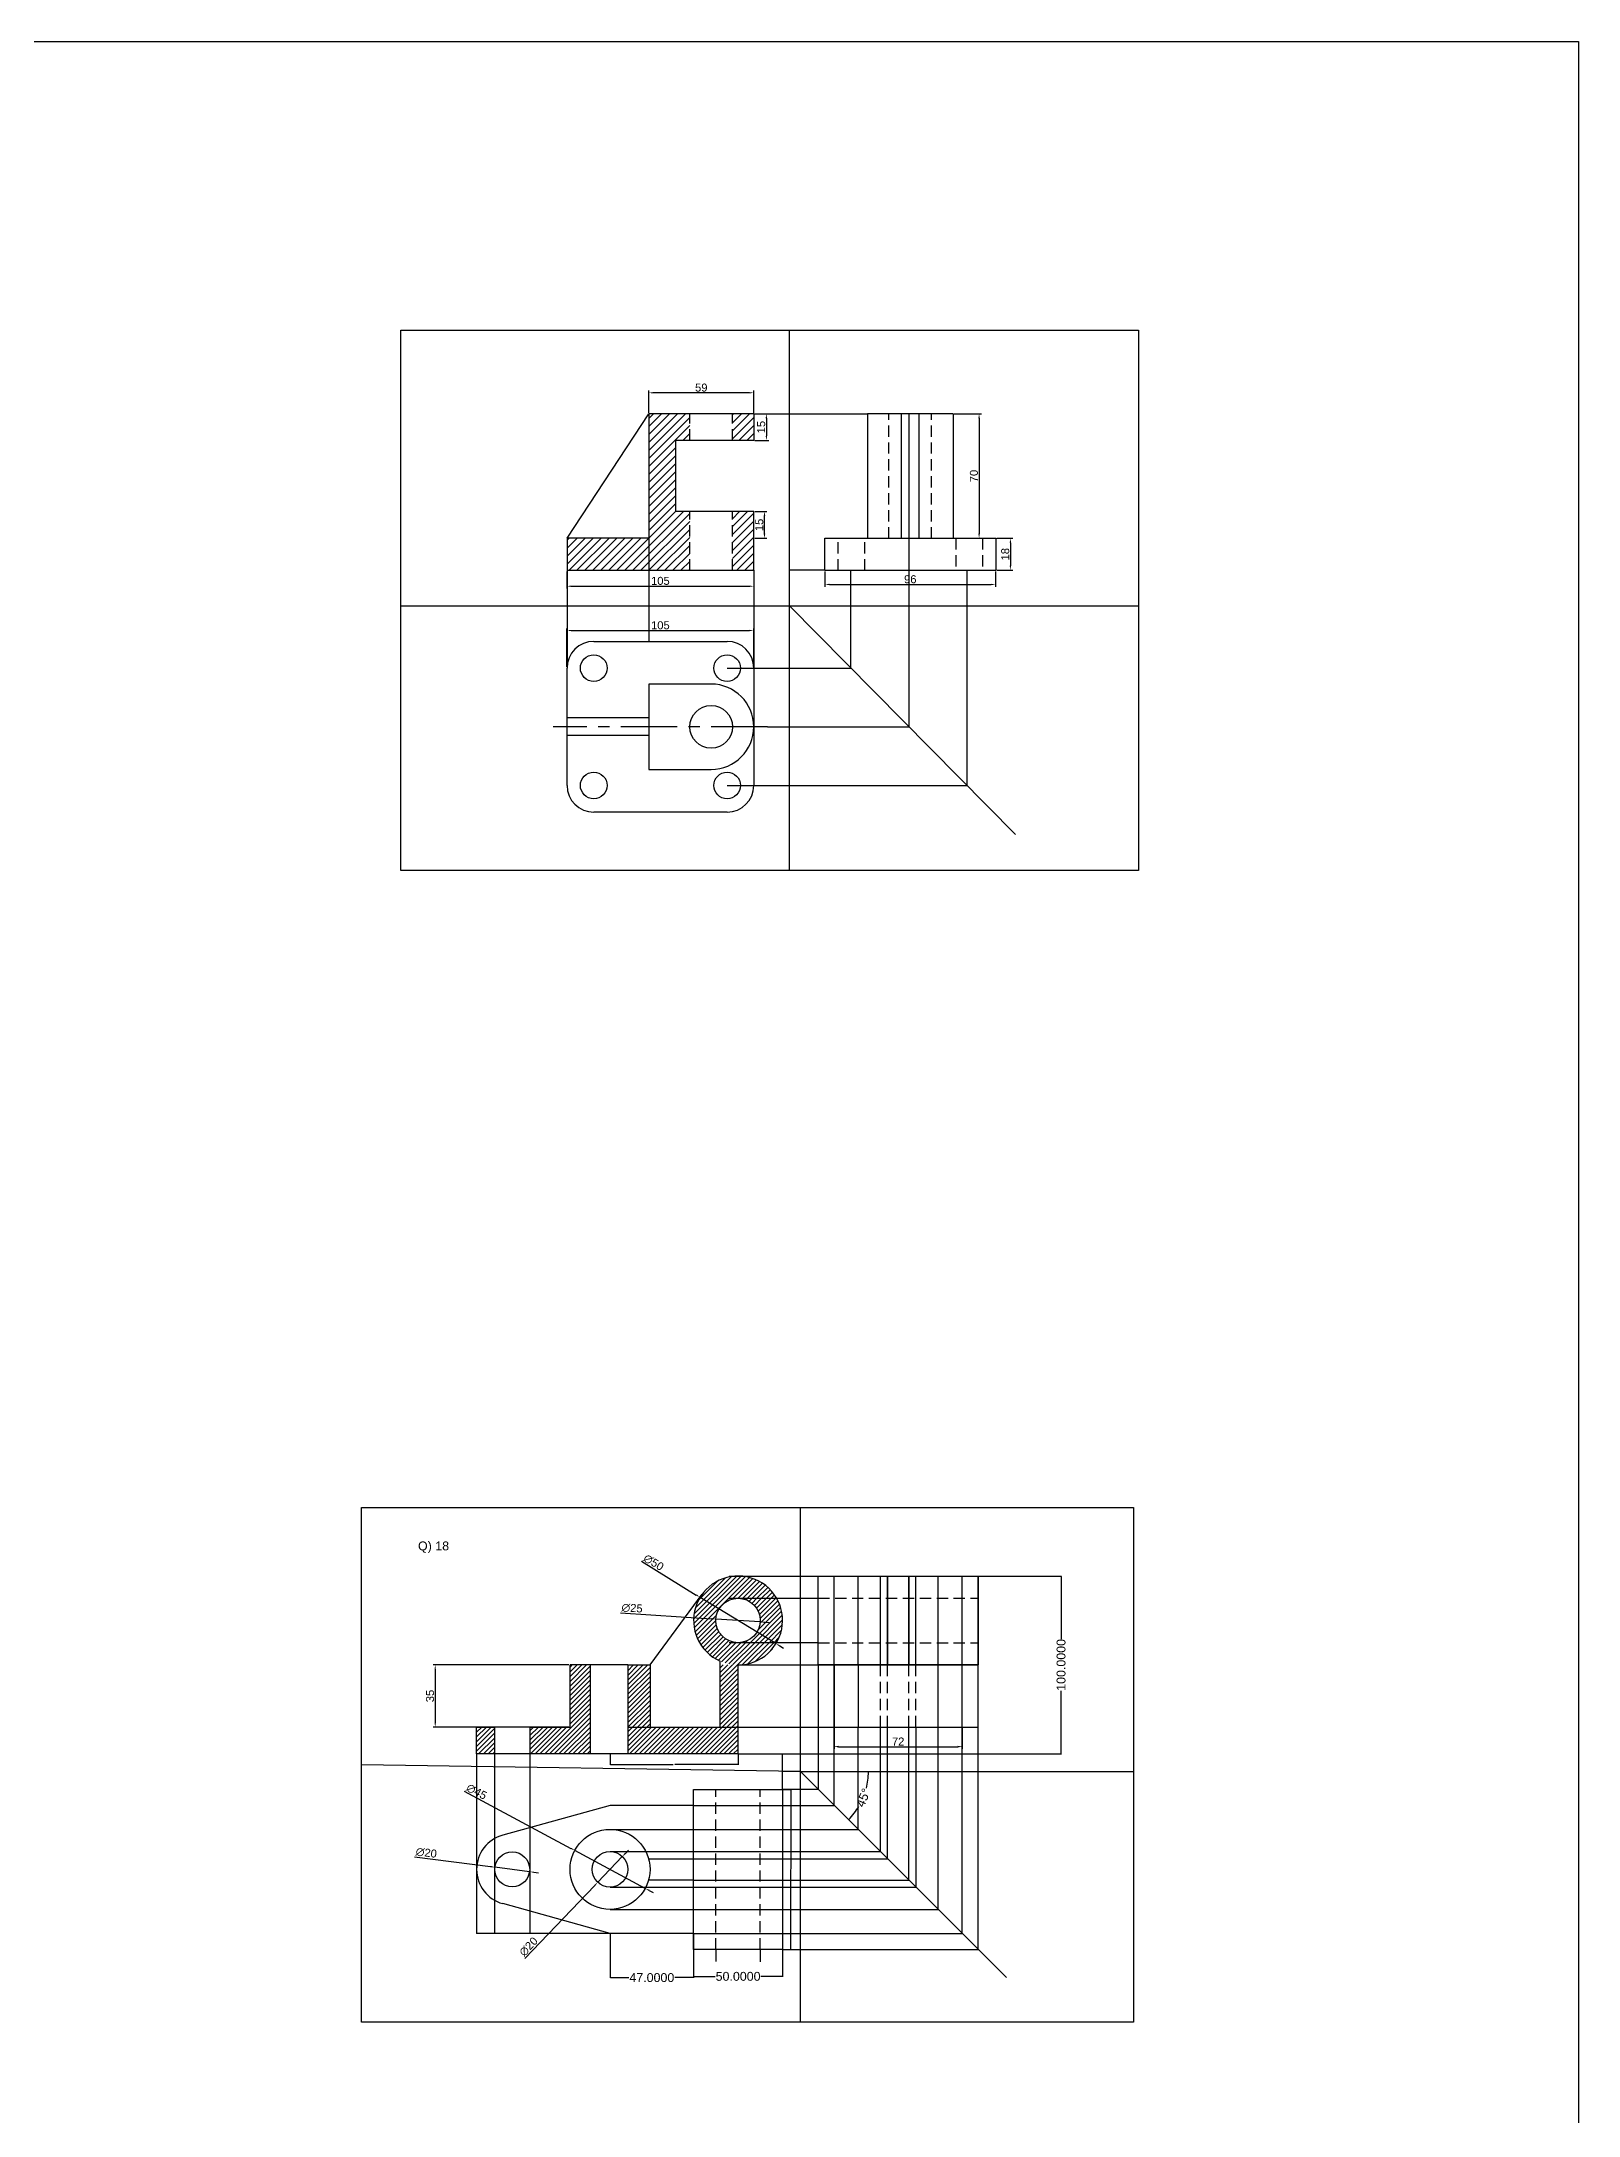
# Model space of a CAD drawing. Header units: inches. Extents: x -9463 to -3695, y -4045 to 9908.
# Drawn here: x -7468 to -6603, y 5704 to 6871 of the extents above; entities that cross this region are included whole.
import ezdxf

# ---------------------------------------------------------------- set-up
doc = ezdxf.new("R2010")
doc.units = ezdxf.units.IN
doc.header["$MEASUREMENT"] = 0
doc.linetypes.add('CENTER', pattern=[50.8, 31.75, -6.35, 6.35, -6.35])
doc.linetypes.add('HIDDEN', pattern=[9.525, 6.35, -3.175])
doc.styles.get("Standard").update_dxf_attribs({"font": 'arial.ttf'})
doc.dimstyles.new('Annotative', dxfattribs={"dimscale": 0, "dimtxt": 0.18, "dimasz": 0.18, "dimexe": 0.18, "dimexo": 0.0625, "dimgap": 0.09, "dimtad": 0, "dimtih": 1, "dimtoh": 1, "dimdec": 4, "dimzin": 0, "dimdsep": 46, "dimtxsty": 'Standard', "dimcen": 0.09, "dimadec": 0, "dimazin": 0, "dimtfac": 1, "dimtdec": 4, "dimtofl": 0, "dimtmove": 0, "dimatfit": 3, "dimfxl": 1, "dimtolj": 1, "dimtzin": 0, "dimarcsym": 0})
doc.dimstyles.new('ISO-25', dxfattribs={"dimtxt": 4.5, "dimasz": 2.5, "dimexe": 1.25, "dimexo": 0.625, "dimtad": 1, "dimdec": 0, "dimtxsty": 'Standard', "dimcen": 2.5, "dimadec": 0, "dimazin": 0, "dimtfac": 1, "dimtdec": 0, "dimtmove": 0, "dimatfit": 3, "dimfxl": 1, "dimarcsym": 0})
doc.dimstyles.get("Standard").update_dxf_attribs({"dimtxt": 0.18, "dimasz": 0.18, "dimexe": 0.18, "dimexo": 0.0625, "dimgap": 0.09, "dimtad": 0, "dimtih": 1, "dimtoh": 1, "dimdec": 4, "dimzin": 0, "dimdsep": 46, "dimtxsty": 'Standard', "dimcen": 0.09, "dimadec": 0, "dimazin": 0, "dimtfac": 1, "dimtdec": 4, "dimtofl": 0, "dimtmove": 0, "dimatfit": 3, "dimfxl": 1, "dimtolj": 1, "dimtzin": 0, "dimarcsym": 0})
pattern_1 = [(45, (-7334.4758, 5787.1331), (-1.325825, 1.325825), [])]

# ---------------------------------------------------------------- blocks, each defined once
blk = doc.blocks.new('*D52')
at = {"color": 0, "lineweight": -2, "transparency": 16777216}
for p, q in [((-7066.5, 6661.4), (-7058.8, 6661.4)), ((-7060.1, 6658.9), (-7060.1, 6648.9)), ((-7066.5, 6646.4), (-7058.8, 6646.4))]:
    blk.add_line(p, q, dxfattribs=at)
at = {"color": 0, "transparency": 16777216}
for points in [[(-7060.5, 6658.9), (-7059.7, 6658.9), (-7060.1, 6661.4)], [(-7060.5, 6648.9), (-7059.7, 6648.9), (-7060.1, 6646.4)]]:
    blk.add_solid(points, dxfattribs=at)
at = {"layer": 'Defpoints', "color": 0, "transparency": 16777216}
for p in [(-7067.2, 6661.4), (-7067.2, 6646.4), (-7060.1, 6646.4)]:
    blk.add_point(p, dxfattribs=at)
at = {"color": 0, "transparency": 16777216, "insert": (-7063, 6653.9), "char_height": 4.5, "attachment_point": 5, "rotation": 90}
blk.add_mtext('15', dxfattribs=at)
blk = doc.blocks.new('*D53')
at = {"color": 0, "lineweight": -2, "transparency": 16777216}
for p, q in [((-7066.5, 6606.4), (-7059.9, 6606.4)), ((-7061.2, 6593.9), (-7061.2, 6603.9)), ((-7066.5, 6591.4), (-7059.9, 6591.4))]:
    blk.add_line(p, q, dxfattribs=at)
at = {"color": 0, "transparency": 16777216}
for points in [[(-7061.6, 6603.9), (-7060.7, 6603.9), (-7061.2, 6606.4)], [(-7061.6, 6593.9), (-7060.7, 6593.9), (-7061.2, 6591.4)]]:
    blk.add_solid(points, dxfattribs=at)
at = {"layer": 'Defpoints', "color": 0, "transparency": 16777216}
for p in [(-7067.2, 6606.4), (-7061.2, 6606.4), (-7067.2, 6591.4)]:
    blk.add_point(p, dxfattribs=at)
at = {"color": 0, "transparency": 16777216, "insert": (-7064.1, 6598.9), "char_height": 4.5, "attachment_point": 5, "rotation": 90}
blk.add_mtext('15', dxfattribs=at)
blk = doc.blocks.new('*D54')
at = {"color": 0, "lineweight": -2, "transparency": 16777216}
for p, q in [((-7172.2, 6572.7), (-7172.2, 6563.2)), ((-7067.2, 6572.7), (-7067.2, 6563.2)), ((-7169.7, 6564.4), (-7069.7, 6564.4))]:
    blk.add_line(p, q, dxfattribs=at)
at = {"color": 0, "transparency": 16777216}
for points in [[(-7169.7, 6564.8), (-7169.7, 6564), (-7172.2, 6564.4)], [(-7069.7, 6564.8), (-7069.7, 6564), (-7067.2, 6564.4)]]:
    blk.add_solid(points, dxfattribs=at)
at = {"layer": 'Defpoints', "color": 0, "transparency": 16777216}
for p in [(-7172.2, 6573.4), (-7067.2, 6573.4), (-7067.2, 6564.4)]:
    blk.add_point(p, dxfattribs=at)
at = {"color": 0, "transparency": 16777216, "insert": (-7119.7, 6567.4), "char_height": 4.5, "attachment_point": 5}
blk.add_mtext('105', dxfattribs=at)
blk = doc.blocks.new('*D55')
at = {"color": 0, "lineweight": -2, "transparency": 16777216}
for p, q in [((-7126.2, 6662), (-7126.2, 6674.4)), ((-7069.7, 6673.2), (-7123.7, 6673.2)), ((-7067.2, 6662), (-7067.2, 6674.4))]:
    blk.add_line(p, q, dxfattribs=at)
at = {"color": 0, "transparency": 16777216}
for points in [[(-7123.7, 6673.6), (-7123.7, 6672.8), (-7126.2, 6673.2)], [(-7069.7, 6673.6), (-7069.7, 6672.8), (-7067.2, 6673.2)]]:
    blk.add_solid(points, dxfattribs=at)
at = {"layer": 'Defpoints', "color": 0, "transparency": 16777216}
for p in [(-7126.2, 6673.2), (-7126.2, 6661.4), (-7067.2, 6661.4)]:
    blk.add_point(p, dxfattribs=at)
at = {"color": 0, "transparency": 16777216, "insert": (-7096.7, 6676.1), "char_height": 4.5, "attachment_point": 5}
blk.add_mtext('59', dxfattribs=at)
blk = doc.blocks.new('*D56')
at = {"color": 0, "lineweight": -2, "transparency": 16777216}
for p, q in [((-7027.2, 6572.7), (-7027.2, 6564.1)), ((-6931.2, 6572.7), (-6931.2, 6564.1)), ((-7024.7, 6565.4), (-6933.7, 6565.4))]:
    blk.add_line(p, q, dxfattribs=at)
at = {"color": 0, "transparency": 16777216}
for points in [[(-7024.7, 6565.8), (-7024.7, 6565), (-7027.2, 6565.4)], [(-6933.7, 6565.8), (-6933.7, 6565), (-6931.2, 6565.4)]]:
    blk.add_solid(points, dxfattribs=at)
at = {"layer": 'Defpoints', "color": 0, "transparency": 16777216}
for p in [(-7027.2, 6573.4), (-6931.2, 6573.4), (-6931.2, 6565.4)]:
    blk.add_point(p, dxfattribs=at)
at = {"color": 0, "transparency": 16777216, "insert": (-6979.2, 6568.3), "char_height": 4.5, "attachment_point": 5}
blk.add_mtext('96', dxfattribs=at)
blk = doc.blocks.new('*D57')
at = {"color": 0, "lineweight": -2, "transparency": 16777216}
for p, q in [((-6954.5, 6661.4), (-6939.2, 6661.4)), ((-6940.5, 6658.9), (-6940.5, 6593.9)), ((-6954.5, 6591.4), (-6939.2, 6591.4))]:
    blk.add_line(p, q, dxfattribs=at)
at = {"color": 0, "transparency": 16777216}
for points in [[(-6940.9, 6658.9), (-6940.1, 6658.9), (-6940.5, 6661.4)], [(-6940.9, 6593.9), (-6940.1, 6593.9), (-6940.5, 6591.4)]]:
    blk.add_solid(points, dxfattribs=at)
at = {"layer": 'Defpoints', "color": 0, "transparency": 16777216}
for p in [(-6955.2, 6661.4), (-6955.2, 6591.4), (-6940.5, 6591.4)]:
    blk.add_point(p, dxfattribs=at)
at = {"color": 0, "transparency": 16777216, "insert": (-6943.4, 6626.4), "char_height": 4.5, "attachment_point": 5, "rotation": 90}
blk.add_mtext('70', dxfattribs=at)
blk = doc.blocks.new('*D58')
at = {"color": 0, "lineweight": -2, "transparency": 16777216}
for p, q in [((-6930.5, 6591.4), (-6921.6, 6591.4)), ((-6922.9, 6588.9), (-6922.9, 6575.9)), ((-6930.5, 6573.4), (-6921.6, 6573.4))]:
    blk.add_line(p, q, dxfattribs=at)
at = {"color": 0, "transparency": 16777216}
for points in [[(-6923.3, 6588.9), (-6922.5, 6588.9), (-6922.9, 6591.4)], [(-6923.3, 6575.9), (-6922.5, 6575.9), (-6922.9, 6573.4)]]:
    blk.add_solid(points, dxfattribs=at)
at = {"layer": 'Defpoints', "color": 0, "transparency": 16777216}
for p in [(-6931.2, 6591.4), (-6931.2, 6573.4), (-6922.9, 6573.4)]:
    blk.add_point(p, dxfattribs=at)
at = {"color": 0, "transparency": 16777216, "insert": (-6925.8, 6582.4), "char_height": 4.5, "attachment_point": 5, "rotation": 90}
blk.add_mtext('18', dxfattribs=at)
blk = doc.blocks.new('*D59')
at = {"color": 0, "lineweight": -2, "transparency": 16777216}
for p, q in [((-7172.2, 6519), (-7172.2, 6540.7)), ((-7169.7, 6539.5), (-7069.7, 6539.5)), ((-7067.2, 6519), (-7067.2, 6540.7))]:
    blk.add_line(p, q, dxfattribs=at)
at = {"color": 0, "transparency": 16777216}
for points in [[(-7169.7, 6539.9), (-7169.7, 6539.1), (-7172.2, 6539.5)], [(-7069.7, 6539.9), (-7069.7, 6539.1), (-7067.2, 6539.5)]]:
    blk.add_solid(points, dxfattribs=at)
at = {"layer": 'Defpoints', "color": 0, "transparency": 16777216}
for p in [(-7067.2, 6539.5), (-7172.2, 6518.4), (-7067.2, 6518.4)]:
    blk.add_point(p, dxfattribs=at)
at = {"color": 0, "transparency": 16777216, "insert": (-7119.7, 6542.4), "char_height": 4.5, "attachment_point": 5}
blk.add_mtext('105', dxfattribs=at)
blk = doc.blocks.new('*D98')
at = {"color": 0, "lineweight": -2, "transparency": 16777216}
for p, q in [((-7148, 5907.6), (-7148, 5901.4)), ((-7076, 5907.6), (-7076, 5901.4)), ((-7147.8, 5901.6), (-7112.5, 5901.6)), ((-7076.2, 5901.6), (-7111.5, 5901.6))]:
    blk.add_line(p, q, dxfattribs=at)
at = {"color": 0, "transparency": 16777216}
for points in [[(-7147.8, 5901.6), (-7147.8, 5901.6), (-7148, 5901.6)], [(-7076.2, 5901.6), (-7076.2, 5901.6), (-7076, 5901.6)]]:
    blk.add_solid(points, dxfattribs=at)
at = {"layer": 'Defpoints', "color": 0, "transparency": 16777216}
for p in [(-7148, 5907.7), (-7076, 5907.7), (-7076, 5901.6)]:
    blk.add_point(p, dxfattribs=at)
at = {"color": 0, "transparency": 16777216, "insert": (-7112, 5901.6), "char_height": 0.18, "attachment_point": 5}
blk.add_mtext('\\A1;72.0000', dxfattribs=at)
blk = doc.blocks.new('*D99')
at = {"color": 0, "lineweight": -2, "transparency": 16777216}
for p, q in [((-7050.9, 5887.7), (-7046.1, 5887.7)), ((-7046.3, 5887.5), (-7046.3, 5842.9)), ((-7046.3, 5797.9), (-7046.3, 5842.5)), ((-7050.9, 5797.7), (-7046.1, 5797.7))]:
    blk.add_line(p, q, dxfattribs=at)
at = {"color": 0, "transparency": 16777216}
for points in [[(-7046.3, 5887.5), (-7046.3, 5887.5), (-7046.3, 5887.7)], [(-7046.3, 5797.9), (-7046.3, 5797.9), (-7046.3, 5797.7)]]:
    blk.add_solid(points, dxfattribs=at)
at = {"layer": 'Defpoints', "color": 0, "transparency": 16777216}
for p in [(-7051, 5887.7), (-7051, 5797.7), (-7046.3, 5797.7)]:
    blk.add_point(p, dxfattribs=at)
at = {"color": 0, "transparency": 16777216, "insert": (-7046.3, 5842.7), "char_height": 0.18, "attachment_point": 5}
blk.add_mtext('\\A1;90.0000', dxfattribs=at)
blk = doc.blocks.new('*D100')
at = {"color": 0, "lineweight": -2, "transparency": 16777216}
for p, q in [((-6940.9, 6007.7), (-6894.2, 6007.7)), ((-6894.4, 6007.5), (-6894.4, 5972.2)), ((-6894.4, 5907.9), (-6894.4, 5943.2)), ((-6940.9, 5907.7), (-6894.2, 5907.7))]:
    blk.add_line(p, q, dxfattribs=at)
at = {"color": 0, "transparency": 16777216}
for points in [[(-6894.4, 6007.5), (-6894.4, 6007.5), (-6894.4, 6007.7)], [(-6894.4, 5907.9), (-6894.4, 5907.9), (-6894.4, 5907.7)]]:
    blk.add_solid(points, dxfattribs=at)
at = {"layer": 'Defpoints', "color": 0, "transparency": 16777216}
for p in [(-6941, 6007.7), (-6941, 5907.7), (-6894.4, 5907.7)]:
    blk.add_point(p, dxfattribs=at)
at = {"color": 0, "transparency": 16777216, "insert": (-6894.4, 5957.7), "char_height": 5, "attachment_point": 5, "rotation": 90}
blk.add_mtext('\\A1;100.0000', dxfattribs=at)
blk = doc.blocks.new('*D101')
at = {"color": 0, "lineweight": -2, "transparency": 16777216}
for start, end in [(345.757, 359.731), (315.269, 329.243)]:
    blk.add_arc((-7041, 5897.7), 38.3, start, end, dxfattribs=at)
at = {"color": 0, "transparency": 16777216}
for points in [[(-7002.7, 5897.5), (-7002.6, 5897.5), (-7002.7, 5897.7)], [(-7013.8, 5870.7), (-7013.8, 5870.7), (-7013.9, 5870.6)]]:
    blk.add_solid(points, dxfattribs=at)
at = {"layer": 'Defpoints', "color": 0, "transparency": 16777216}
for p in [(-7041, 5897.7), (-7041, 5897.7), (-6853.7, 5897.7), (-7007.8, 5878.5), (-6925.1, 5781.8)]:
    blk.add_point(p, dxfattribs=at)
at = {"color": 0, "transparency": 16777216, "insert": (-7005.6, 5883), "char_height": 5, "attachment_point": 5, "rotation": 67.5}
blk.add_mtext('\\A1;45°', dxfattribs=at)
blk = doc.blocks.new('*D102')
at = {"color": 0, "lineweight": -2, "transparency": 16777216}
for p, q in [((-7101, 5797.6), (-7101, 5782.3)), ((-7051, 5797.6), (-7051, 5782.3)), ((-7100.8, 5782.5), (-7088.8, 5782.5)), ((-7051.2, 5782.5), (-7063.2, 5782.5))]:
    blk.add_line(p, q, dxfattribs=at)
at = {"color": 0, "transparency": 16777216}
for points in [[(-7100.8, 5782.6), (-7100.8, 5782.5), (-7101, 5782.5)], [(-7051.2, 5782.6), (-7051.2, 5782.5), (-7051, 5782.5)]]:
    blk.add_solid(points, dxfattribs=at)
at = {"layer": 'Defpoints', "color": 0, "transparency": 16777216}
for p in [(-7101, 5797.7), (-7051, 5797.7), (-7101, 5782.5)]:
    blk.add_point(p, dxfattribs=at)
at = {"color": 0, "transparency": 16777216, "insert": (-7076, 5782.5), "char_height": 5, "attachment_point": 5}
blk.add_mtext('\\A1;50.0000', dxfattribs=at)
blk = doc.blocks.new('*D103')
at = {"color": 0, "lineweight": -2, "transparency": 16777216}
for p, q in [((-7148, 5806.6), (-7148, 5781.6)), ((-7101, 5806.6), (-7101, 5781.6)), ((-7147.8, 5781.8), (-7137.4, 5781.8)), ((-7101.2, 5781.8), (-7111.6, 5781.8))]:
    blk.add_line(p, q, dxfattribs=at)
at = {"color": 0, "transparency": 16777216}
for points in [[(-7147.8, 5781.9), (-7147.8, 5781.8), (-7148, 5781.8)], [(-7101.2, 5781.9), (-7101.2, 5781.8), (-7101, 5781.8)]]:
    blk.add_solid(points, dxfattribs=at)
at = {"layer": 'Defpoints', "color": 0, "transparency": 16777216}
for p in [(-7148, 5806.7), (-7101, 5806.7), (-7148, 5781.8)]:
    blk.add_point(p, dxfattribs=at)
at = {"color": 0, "transparency": 16777216, "insert": (-7124.5, 5781.8), "char_height": 5, "attachment_point": 5}
blk.add_mtext('\\A1;47.0000', dxfattribs=at)
blk = doc.blocks.new('*D107')
at = {"color": 0, "lineweight": -2, "transparency": 16777216}
for p, q in [((-7258, 5849.7), (-7215.2, 5844.3)), ((-7193.3, 5841.4), (-7212.8, 5843.9)), ((-7190.8, 5841.1), (-7188.3, 5840.8))]:
    blk.add_line(p, q, dxfattribs=at)
at = {"color": 0, "transparency": 16777216}
for points in [[(-7215.2, 5844.7), (-7215.3, 5843.9), (-7212.8, 5843.9)], [(-7190.7, 5841.5), (-7190.8, 5840.7), (-7193.3, 5841.4)]]:
    blk.add_solid(points, dxfattribs=at)
at = {"layer": 'Defpoints', "color": 0, "transparency": 16777216}
for p in [(-7212.8, 5843.9), (-7193.3, 5841.4)]:
    blk.add_point(p, dxfattribs=at)
at = {"color": 0, "transparency": 16777216, "insert": (-7251.3, 5852), "char_height": 4.5, "attachment_point": 5, "rotation": 352.684}
blk.add_mtext('∅20', dxfattribs=at)
blk = doc.blocks.new('*D108')
at = {"color": 0, "lineweight": -2, "transparency": 16777216}
for p, q in [((-7230, 5886.7), (-7170, 5854.5)), ((-7128.2, 5832), (-7167.8, 5853.3)), ((-7126, 5830.9), (-7123.8, 5829.7))]:
    blk.add_line(p, q, dxfattribs=at)
at = {"color": 0, "transparency": 16777216}
for points in [[(-7169.8, 5854.9), (-7170.2, 5854.2), (-7167.8, 5853.3)], [(-7125.8, 5831.2), (-7126.2, 5830.5), (-7128.2, 5832)]]:
    blk.add_solid(points, dxfattribs=at)
at = {"layer": 'Defpoints', "color": 0, "transparency": 16777216}
for p in [(-7167.8, 5853.3), (-7128.2, 5832)]:
    blk.add_point(p, dxfattribs=at)
at = {"color": 0, "transparency": 16777216, "insert": (-7223, 5886.4), "char_height": 4.5, "attachment_point": 5, "rotation": 331.7487}
blk.add_mtext('∅45', dxfattribs=at)
blk = doc.blocks.new('*D109')
at = {"color": 0, "lineweight": -2, "transparency": 16777216}
for p, q in [((-7141.1, 5849.9), (-7154.9, 5835.5)), ((-7139.4, 5851.7), (-7137.6, 5853.5)), ((-7195.9, 5792.6), (-7156.6, 5833.7))]:
    blk.add_line(p, q, dxfattribs=at)
at = {"color": 0, "transparency": 16777216}
for points in [[(-7139.7, 5852), (-7139.1, 5851.4), (-7141.1, 5849.9)], [(-7156.9, 5833.9), (-7156.3, 5833.4), (-7154.9, 5835.5)]]:
    blk.add_solid(points, dxfattribs=at)
at = {"layer": 'Defpoints', "color": 0, "transparency": 16777216}
for p in [(-7141.1, 5849.9), (-7154.9, 5835.5)]:
    blk.add_point(p, dxfattribs=at)
at = {"color": 0, "transparency": 16777216, "insert": (-7193.8, 5799.2), "char_height": 4.5, "attachment_point": 5, "rotation": 46.284}
blk.add_mtext('∅20', dxfattribs=at)
blk = doc.blocks.new('*D110')
at = {"color": 0, "lineweight": -2, "transparency": 16777216}
for p, q in [((-7142.1, 5987), (-7091, 5983.7)), ((-7063.5, 5981.9), (-7088.5, 5983.5)), ((-7061, 5981.7), (-7058.5, 5981.6))]:
    blk.add_line(p, q, dxfattribs=at)
at = {"color": 0, "transparency": 16777216}
for points in [[(-7090.9, 5984.1), (-7091, 5983.2), (-7088.5, 5983.5)], [(-7061, 5982.1), (-7061.1, 5981.3), (-7063.5, 5981.9)]]:
    blk.add_solid(points, dxfattribs=at)
at = {"layer": 'Defpoints', "color": 0, "transparency": 16777216}
for p in [(-7088.5, 5983.5), (-7063.5, 5981.9)]:
    blk.add_point(p, dxfattribs=at)
at = {"color": 0, "transparency": 16777216, "insert": (-7135.6, 5989.6), "char_height": 4.5, "attachment_point": 5, "rotation": 356.2883}
blk.add_mtext('∅25', dxfattribs=at)
blk = doc.blocks.new('*D111')
at = {"color": 0, "lineweight": -2, "transparency": 16777216}
for p, q in [((-7130.4, 6016), (-7099.5, 5997)), ((-7054.7, 5969.7), (-7097.3, 5995.7)), ((-7052.5, 5968.4), (-7050.4, 5967.1))]:
    blk.add_line(p, q, dxfattribs=at)
at = {"color": 0, "transparency": 16777216}
for points in [[(-7099.3, 5997.4), (-7099.7, 5996.7), (-7097.3, 5995.7)], [(-7052.3, 5968.7), (-7052.8, 5968), (-7054.7, 5969.7)]]:
    blk.add_solid(points, dxfattribs=at)
at = {"layer": 'Defpoints', "color": 0, "transparency": 16777216}
for p in [(-7097.3, 5995.7), (-7054.7, 5969.7)]:
    blk.add_point(p, dxfattribs=at)
at = {"color": 0, "transparency": 16777216, "insert": (-7123.5, 6015.3), "char_height": 4.5, "attachment_point": 5, "rotation": 328.5786}
blk.add_mtext('∅50', dxfattribs=at)
blk = doc.blocks.new('*D112')
at = {"color": 0, "lineweight": -2, "transparency": 16777216}
for p, q in [((-7171.1, 5957.7), (-7247.5, 5957.7)), ((-7246.3, 5955.2), (-7246.3, 5925.2)), ((-7171.1, 5922.7), (-7247.5, 5922.7))]:
    blk.add_line(p, q, dxfattribs=at)
at = {"color": 0, "transparency": 16777216}
for points in [[(-7246.7, 5955.2), (-7245.9, 5955.2), (-7246.3, 5957.7)], [(-7246.7, 5925.2), (-7245.9, 5925.2), (-7246.3, 5922.7)]]:
    blk.add_solid(points, dxfattribs=at)
at = {"layer": 'Defpoints', "color": 0, "transparency": 16777216}
for p in [(-7170.5, 5957.7), (-7246.3, 5922.7), (-7170.5, 5922.7)]:
    blk.add_point(p, dxfattribs=at)
at = {"color": 0, "transparency": 16777216, "insert": (-7249.2, 5940.2), "char_height": 4.5, "attachment_point": 5, "rotation": 90}
blk.add_mtext('35', dxfattribs=at)
blk = doc.blocks.new('*D113')
at = {"color": 0, "lineweight": -2, "transparency": 16777216}
for p, q in [((-7022, 5922.1), (-7022, 5910.5)), ((-6950, 5922.1), (-6950, 5910.5)), ((-7019.5, 5911.7), (-6952.5, 5911.7))]:
    blk.add_line(p, q, dxfattribs=at)
at = {"color": 0, "transparency": 16777216}
for points in [[(-7019.5, 5912.2), (-7019.5, 5911.3), (-7022, 5911.7)], [(-6952.5, 5912.2), (-6952.5, 5911.3), (-6950, 5911.7)]]:
    blk.add_solid(points, dxfattribs=at)
at = {"layer": 'Defpoints', "color": 0, "transparency": 16777216}
for p in [(-7022, 5922.7), (-6950, 5922.7), (-6950, 5911.7)]:
    blk.add_point(p, dxfattribs=at)
at = {"color": 0, "transparency": 16777216, "insert": (-6986, 5914.6), "char_height": 4.5, "attachment_point": 5}
blk.add_mtext('72', dxfattribs=at)

msp = doc.modelspace()

# ---------------------------------------------------------------- hatches: boundary and pattern name
at = {"linetype": 'CENTER', "true_color": 0x9898cc}
h = msp.add_hatch(dxfattribs=at)
h.set_pattern_fill('ANSI31', color=253)
h.set_pattern_definition([(45, (-8442.5934, 5414.0883), (-2.245064, 2.245064), [])])
h.paths.add_polyline_path([(-7126.16962, 6591.35517), (-7172.16962, 6591.35517), (-7172.16962, 6573.35517), (-7126.16962, 6573.35517)])
h.paths.add_polyline_path([(-7103.16962, 6606.35517), (-7111.16962, 6606.35517), (-7111.16962, 6646.35517), (-7103.16962, 6646.35517), (-7103.16962, 6661.35517), (-7126.16962, 6661.35517), (-7126.16962, 6591.35517), (-7126.16962, 6573.35517), (-7103.16962, 6573.35517)])
h.paths.add_polyline_path([(-7067.16962, 6606.35517), (-7079.16962, 6606.35517), (-7079.16962, 6573.35517), (-7067.16962, 6573.35517), (-7067.16962, 6591.35517)])
h.paths.add_polyline_path([(-7067.16962, 6661.35517), (-7079.16962, 6661.35517), (-7079.16962, 6646.35517), (-7067.16962, 6646.35517)])
at = {"true_color": 0x7aafdf}
h = msp.add_hatch(dxfattribs=at)
h.set_pattern_fill('ANSI31', color=143, scale=15)
h.set_pattern_definition(pattern_1)
h.paths.add_polyline_path([(-7101.00468, 5982.69456, 0.767326988), (-7054.35405, 5970.19456), (-7076.00468, 5970.19456, -0.4142135624), (-7088.50468, 5982.69456, -0.4142135624), (-7076.00468, 5995.19456), (-7054.35405, 5995.19456, 0.767326988)])
h = msp.add_hatch(dxfattribs=at)
h.set_pattern_fill('ANSI31', color=143, scale=15)
h.set_pattern_definition(pattern_1)
h.paths.add_polyline_path([(-7051.00468, 5982.69456, 0.1316524976), (-7054.35405, 5995.19456), (-7076.00468, 5995.19456, -0.4142135624), (-7063.50468, 5982.69456, -0.4142135624), (-7076.00468, 5970.19456), (-7054.35405, 5970.19456, 0.1316524976)])
h = msp.add_hatch(dxfattribs=at)
h.set_pattern_fill('ANSI31', color=143, scale=15)
h.set_pattern_definition(pattern_1)
h.paths.add_polyline_path([(-7076.00468, 5922.69456), (-7138.00468, 5922.69456), (-7138.00468, 5907.69456), (-7076.00468, 5907.69456)])
h.paths.add_polyline_path([(-7125.50468, 5957.69456), (-7138.00468, 5957.69456), (-7138.00468, 5922.69456), (-7125.50468, 5922.69456)])
h.paths.add_polyline_path([(-7159.25468, 5957.69456), (-7170.50468, 5957.69456), (-7170.50468, 5922.69456), (-7193.00468, 5922.69456), (-7193.00468, 5907.69456), (-7159.25468, 5907.69456), (-7159.25468, 5922.69456)])
h.paths.add_polyline_path([(-7213.00468, 5922.69456), (-7223.00468, 5922.69456), (-7223.00468, 5907.69456), (-7213.00468, 5907.69456)])
h = msp.add_hatch(dxfattribs=at)
h.set_pattern_fill('ANSI31', color=143, scale=15)
h.set_pattern_definition(pattern_1)
h.paths.add_polyline_path([(-7076.00468, 5957.69456), (-7086.00468, 5957.69456), (-7086.00468, 5922.69456), (-7076.00468, 5922.69456)])

# ---------------------------------------------------------------- linework, layer by layer
at = {"color": 253, "true_color": 0x9898cc}
for p, q in [((-7047.16962, 6404.58143), (-7047.16962, 6708.47582)), ((-7172.16962, 6591.35517), (-7126.16962, 6661.35517)), ((-7067.16962, 6661.35517), (-7126.16962, 6661.35517)), ((-7126.16962, 6661.35517), (-7126.16962, 6591.35517)), ((-7067.16962, 6661.35517), (-7067.16962, 6646.35517)), ((-7067.16962, 6661.35517), (-7047.16962, 6661.35517)), ((-7047.16962, 6661.35517), (-7003.16962, 6661.35517)), ((-6955.16962, 6661.35517), (-7003.16962, 6661.35517)), ((-7003.16962, 6661.35517), (-7003.16962, 6591.35517)), ((-6984.16962, 6591.35517), (-6984.16962, 6661.35517)), ((-6974.16962, 6591.35517), (-6974.16962, 6661.35517)), ((-6955.16962, 6661.35517), (-6955.16962, 6591.35517)), ((-7111.16962, 6646.35517), (-7111.16962, 6606.35517)), ((-7067.16962, 6646.35517), (-7111.16962, 6646.35517)), ((-7067.16962, 6606.35517), (-7111.16962, 6606.35517)), ((-7067.16962, 6591.35517), (-7067.16962, 6606.35517)), ((-7126.16962, 6591.35517), (-7172.16962, 6591.35517)), ((-7172.16962, 6591.35517), (-7172.16962, 6573.35517)), ((-7126.16962, 6591.35517), (-7126.16962, 6533.35517)), ((-7067.16962, 6573.35517), (-7067.16962, 6591.35517)), ((-7027.16962, 6573.35517), (-7027.16962, 6591.35517)), ((-7027.16962, 6591.35517), (-6931.16962, 6591.35517)), ((-6931.16962, 6591.35517), (-6931.16962, 6573.35517)), ((-7172.16962, 6573.35517), (-7067.16962, 6573.35517)), ((-7172.16962, 6573.35517), (-7172.16962, 6553.35517)), ((-7067.16962, 6573.35517), (-7067.16962, 6518.35517)), ((-7027.16962, 6573.35517), (-7047.16962, 6573.35517)), ((-7027.16962, 6573.35517), (-6931.16962, 6573.35517)), ((-7265.54723, 6553.35517), (-6850.96003, 6553.35517)), ((-7172.16962, 6553.35517), (-7172.16962, 6518.35517)), ((-7047.16962, 6553.35517), (-6920.01111, 6424.81727)), ((-7157.16962, 6533.35517), (-7082.16962, 6533.35517)), ((-7172.16962, 6452.35517), (-7172.16962, 6518.35517)), ((-7091.16962, 6509.35517), (-7126.16962, 6509.35517)), ((-7126.16962, 6509.35517), (-7126.16962, 6461.35517)), ((-7067.16962, 6518.35517), (-7067.16962, 6452.35517)), ((-7126.16962, 6490.35517), (-7172.16962, 6490.35517)), ((-7126.16962, 6480.35517), (-7172.16962, 6480.35517)), ((-7126.16962, 6461.35517), (-7091.16962, 6461.35517)), ((-7082.16962, 6437.35517), (-7157.16962, 6437.35517))]:
    msp.add_line(p, q, dxfattribs=at)
at = {"color": 253, "linetype": 'HIDDEN', "true_color": 0x9898cc}
for p, q in [((-7103.16962, 6646.35517), (-7103.16962, 6661.35517)), ((-7079.16962, 6646.35517), (-7079.16962, 6661.35517)), ((-6991.16962, 6591.35517), (-6991.16962, 6661.35517)), ((-6967.16962, 6591.35517), (-6967.16962, 6661.35517)), ((-7103.16962, 6573.35517), (-7103.16962, 6606.35517)), ((-7079.16962, 6573.35517), (-7079.16962, 6606.35517)), ((-7019.66962, 6573.35517), (-7019.66962, 6591.35517)), ((-7004.66962, 6573.35517), (-7004.66962, 6591.35517)), ((-6953.66962, 6591.35517), (-6953.66962, 6573.35517)), ((-6938.66962, 6591.35517), (-6938.66962, 6573.35517))]:
    msp.add_line(p, q, dxfattribs=at)
at = {"color": 7, "true_color": 0xffffff}
for p, q in [((-6979.89936, 6485.35517), (-6979.89936, 6661.35517)), ((-7012.54522, 6518.35517), (-7012.54522, 6573.35517)), ((-6947.25349, 6452.35517), (-6947.25349, 6573.35517)), ((-7082.16962, 6518.35517), (-7012.54522, 6518.35517)), ((-7059.38903, 6485.35517), (-6979.89936, 6485.35517)), ((-7082.16962, 6452.35517), (-6947.25349, 6452.35517))]:
    msp.add_line(p, q, dxfattribs=at)
at = {"color": 253, "linetype": 'CENTER', "true_color": 0x9898cc}
msp.add_line((-7059.38903, 6485.35517), (-7180.06882, 6485.35517), dxfattribs=at)
at = {"color": 143, "true_color": 0x7aafdf}
for p, q in [((-7041.00468, 5897.69456), (-7041.00468, 6046.26883)), ((-7081.00468, 6007.69456), (-6941.00468, 6007.69456)), ((-7022.00468, 5878.69456), (-7022.00468, 6007.69456)), ((-7008.50468, 5957.69456), (-7008.50468, 6007.69456)), ((-6996.00468, 5957.69456), (-6996.00468, 6007.69456)), ((-6992.00468, 5957.69456), (-6992.00468, 6007.69456)), ((-6980.00468, 5957.69456), (-6980.00468, 6007.69456)), ((-6976.00468, 5957.69456), (-6976.00468, 6007.69456)), ((-6963.50468, 5820.19456), (-6963.50468, 6007.69456)), ((-6950.00468, 5806.69456), (-6950.00468, 6007.69456)), ((-6941.00468, 5797.69456), (-6941.00468, 6007.69456)), ((-7081.00468, 5995.19456), (-7031.00468, 5995.19456)), ((-7031.00468, 5970.19456), (-7081.00468, 5970.19456)), ((-7076.00468, 5957.69456), (-6941.00468, 5957.69456)), ((-7031.00468, 5957.69456), (-7031.00468, 5922.69456)), ((-7008.50468, 5957.69456), (-7008.50468, 5922.69456)), ((-7138.00468, 5922.69456), (-6941.00468, 5922.69456)), ((-7031.00468, 5922.69456), (-7031.00468, 5897.69456)), ((-7008.50468, 5865.19456), (-7008.50468, 5922.69456)), ((-6996.00468, 5852.69456), (-6996.00468, 5922.69456)), ((-6992.00468, 5848.69456), (-6992.00468, 5922.69456)), ((-6980.00468, 5836.69456), (-6980.00468, 5922.69456)), ((-6976.00468, 5922.69456), (-6976.00468, 5832.69456)), ((-7223.00468, 5907.69456), (-7223.00468, 5806.69456)), ((-7213.00468, 5907.69456), (-7213.00468, 5806.69456)), ((-7193.00468, 5907.69456), (-7193.00468, 5806.69456)), ((-7076.00468, 5907.69456), (-7051.00468, 5907.69456)), ((-7051.00468, 5897.69456), (-7051.00468, 5907.69456)), ((-7051.00468, 5907.69456), (-7022.00468, 5907.69456)), ((-7022.00468, 5907.69456), (-7002.4125, 5907.69456)), ((-7002.4125, 5907.69456), (-6941.00468, 5907.69456)), ((-7041.00468, 5897.69456), (-7287.77638, 5901.49043)), ((-7041.00468, 5897.69456), (-7051.00468, 5897.69456)), ((-7051.00468, 5887.69456), (-7051.00468, 5897.69456)), ((-7041.00468, 5756.71204), (-7041.00468, 5897.69456)), ((-7041.00468, 5897.69456), (-6853.6968, 5897.69456)), ((-7041.00468, 5897.69456), (-6925.09764, 5781.78752)), ((-7031.00468, 5897.69456), (-7031.00468, 5887.69456)), ((-7041.00468, 5887.69456), (-7051.00468, 5887.69456)), ((-7031.00468, 5887.69456), (-7041.00468, 5887.69456)), ((-7101.00468, 5878.69456), (-7022.00468, 5878.69456)), ((-7148.00468, 5865.19456), (-7008.50468, 5865.19456)), ((-7148.00468, 5852.69456), (-6996.00468, 5852.69456)), ((-7101.00468, 5848.69456), (-6992.00468, 5848.69456)), ((-7101.00468, 5836.69456), (-6980.00468, 5836.69456)), ((-7148.00468, 5832.69456), (-6976.00468, 5832.69456)), ((-7148.00468, 5820.19456), (-6963.50468, 5820.19456)), ((-7148.00468, 5806.69456), (-7223.00468, 5806.69456)), ((-7101.00468, 5806.69456), (-6950.00468, 5806.69456)), ((-7088.50468, 5797.69456), (-7088.50468, 5790.95774)), ((-7063.50468, 5797.69456), (-7063.50468, 5790.76197)), ((-7051.00468, 5797.69456), (-6941.00468, 5797.69456))]:
    msp.add_line(p, q, dxfattribs=at)
at = {"color": 143, "lineweight": 30, "true_color": 0x7aafdf}
for p, q in [((-7125.50468, 5957.69456), (-7096.125, 5997.53279)), ((-7031.00468, 5957.69456), (-7031.00468, 6007.69456)), ((-7031.00468, 6007.69456), (-6941.00468, 6007.69456)), ((-7031.00468, 5957.69456), (-7031.00468, 6007.69456)), ((-6992.00468, 6007.69456), (-6992.00468, 5957.69456)), ((-6980.00468, 6007.69456), (-6980.00468, 5957.69456)), ((-6941.00468, 6007.69456), (-6941.00468, 5957.69456)), ((-7170.50468, 5922.69456), (-7170.50468, 5957.69456)), ((-7159.25468, 5957.69456), (-7170.50468, 5957.69456)), ((-7159.25468, 5957.69456), (-7159.25468, 5922.69456)), ((-7138.00468, 5957.69456), (-7159.25468, 5957.69456)), ((-7138.00468, 5957.69456), (-7125.50468, 5957.69456)), ((-7138.00468, 5957.69456), (-7138.00468, 5922.69456)), ((-7125.50468, 5957.69456), (-7125.50468, 5922.69456)), ((-7086.00468, 5957.69456), (-7086.00468, 5959.78168)), ((-7086.00468, 5922.69456), (-7086.00468, 5958.19966)), ((-7076.00468, 5907.69456), (-7076.00468, 5957.69456)), ((-6941.00468, 5957.69456), (-7031.00468, 5957.69456)), ((-7022.00468, 5957.69456), (-7022.00468, 5922.69456)), ((-6963.50468, 5957.69456), (-7008.50468, 5957.69456)), ((-6963.50468, 5922.69456), (-6963.50468, 5957.69456)), ((-6950.00468, 5922.69456), (-6950.00468, 5957.69456)), ((-7223.00468, 5907.69456), (-7223.00468, 5922.69456)), ((-7223.00468, 5922.69456), (-7213.00468, 5922.69456)), ((-7223.00468, 5922.69456), (-7213.00468, 5922.69456)), ((-7213.00468, 5922.69456), (-7213.00468, 5907.69456)), ((-7193.00468, 5922.69456), (-7213.00468, 5922.69456)), ((-7193.00468, 5922.69456), (-7170.50468, 5922.69456)), ((-7193.00468, 5922.69456), (-7193.00468, 5907.69456)), ((-7159.25468, 5922.69456), (-7159.25468, 5907.69456)), ((-7138.00468, 5922.69456), (-7138.00468, 5907.69456)), ((-7125.50468, 5922.69456), (-7086.00468, 5922.69456)), ((-7022.00468, 5922.69456), (-6950.00468, 5922.69456)), ((-6992.00468, 5922.69456), (-6980.00468, 5922.69456)), ((-7213.00468, 5907.69456), (-7223.00468, 5907.69456)), ((-7193.00468, 5907.69456), (-7213.00468, 5907.69456)), ((-7076.00468, 5907.69456), (-7193.00468, 5907.69456)), ((-7076.00468, 5907.69456), (-7148.00468, 5907.69456)), ((-7101.00468, 5797.69456), (-7101.00468, 5887.69456)), ((-7101.00468, 5887.69456), (-7051.00468, 5887.69456)), ((-7076.00468, 5887.69456), (-7063.50468, 5887.69456)), ((-7051.00468, 5887.69456), (-7051.00468, 5797.69456)), ((-7148.00468, 5878.69456), (-7208.34717, 5861.9678)), ((-7101.00468, 5878.69456), (-7148.00468, 5878.69456)), ((-7126.31943, 5848.69456), (-7101.00468, 5848.69456)), ((-7101.00468, 5836.69456), (-7126.31943, 5836.69456)), ((-7148.00468, 5806.69456), (-7208.34717, 5823.42132)), ((-7101.00468, 5806.69456), (-7148.00468, 5806.69456)), ((-7051.00468, 5797.69456), (-7101.00468, 5797.69456)), ((-7063.50468, 5797.69456), (-7088.50468, 5797.69456))]:
    msp.add_line(p, q, dxfattribs=at)
at = {"color": 143, "linetype": 'HIDDEN', "true_color": 0x7aafdf}
for p, q in [((-7031.00468, 5995.19456), (-6941.00468, 5995.19456)), ((-7031.00468, 5970.19456), (-6941.00468, 5970.19456)), ((-6996.00468, 5922.69456), (-6996.00468, 5957.69456)), ((-6992.00468, 5922.69456), (-6992.00468, 5957.69456)), ((-6980.00468, 5922.69456), (-6980.00468, 5957.69456)), ((-6976.00468, 5922.69456), (-6976.00468, 5957.69456)), ((-7088.50468, 5797.69456), (-7088.50468, 5887.69456)), ((-7063.50468, 5797.69456), (-7063.50468, 5887.69456))]:
    msp.add_line(p, q, dxfattribs=at)
msp.add_lwpolyline([(-8331.84055, 6870.79807), (-6603.48211, 6870.79807), (-6603.48211, 4820.69399), (-8331.84055, 4820.69399)], close=True)
at = {"color": 253, "true_color": 0x9898cc}
msp.add_lwpolyline([(-7265.54723, 6708.47582), (-6850.96003, 6708.47582), (-6850.96003, 6404.58143), (-7265.54723, 6404.58143)], close=True, dxfattribs=at)
at = {"color": 143, "true_color": 0x7aafdf}
msp.add_lwpolyline([(-7287.77638, 6046.26883), (-6853.6968, 6046.26883), (-6853.6968, 5756.71204), (-7287.77638, 5756.71204)], close=True, dxfattribs=at)
at = {"color": 253, "true_color": 0x9898cc}
for centre, radius in [((-7157.16962, 6518.35517), 7.5), ((-7082.16962, 6518.35517), 7.5), ((-7091.16962, 6485.35517), 12), ((-7157.16962, 6452.35517), 7.5), ((-7082.16962, 6452.35517), 7.5)]:
    msp.add_circle(centre, radius, dxfattribs=at)
at = {"color": 143, "lineweight": 30, "true_color": 0x7aafdf}
for centre, radius in [((-7076.00468, 5982.69456), 12.5), ((-7148.00468, 5842.69456), 22.5), ((-7203.00468, 5842.69456), 9.82533), ((-7148.00468, 5842.69456), 10)]:
    msp.add_circle(centre, radius, dxfattribs=at)
at = {"color": 253, "true_color": 0x9898cc}
for centre, radius, start, end in [((-7157.16962, 6518.35517), 15, 90, 180), ((-7082.16962, 6518.35517), 15, 0, 90), ((-7091.16962, 6485.35517), 24, 270, 90), ((-7157.16962, 6452.35517), 15, 180, 270), ((-7082.16962, 6452.35517), 15, 270, 0)]:
    msp.add_arc(centre, radius, start, end, dxfattribs=at)
at = {"color": 143, "lineweight": 30, "true_color": 0x7aafdf}
for centre, radius, start, end in [((-7076.00468, 5982.69456), 25, 270, 246.42182152), ((-7203.00468, 5842.69456), 20, 105.49321593, 254.50678407)]:
    msp.add_arc(centre, radius, start, end, dxfattribs=at)

# ---------------------------------------------------------------- texts
at = {"color": 143, "true_color": 0x7aafdf, "insert": (-7255.96368, 6027.11655), "char_height": 5, "attachment_point": 1}
msp.add_mtext_dynamic_manual_height_columns('Q) 18', width=81.2771216, gutter_width=12.5, heights=[0], dxfattribs=at)

# ---------------------------------------------------------------- dimensions: what is measured, and where the dimension line sits
at = {"color": 253, "true_color": 0x9898cc}
for base, p1, p2, picture, middle in [((-7126.16962, 6673.17711), (-7067.16962, 6661.35517), (-7126.16962, 6661.35517), '*D55', (-7096.66962, 6676.09969)), ((-7067.16962, 6564.43249), (-7172.16962, 6573.35517), (-7067.16962, 6573.35517), '*D54', (-7119.66962, 6567.35507)), ((-6931.16962, 6565.38607), (-7027.16962, 6573.35517), (-6931.16962, 6573.35517), '*D56', (-6979.16962, 6568.30865)), ((-7067.16962, 6539.4727), (-7172.16962, 6518.35517), (-7067.16962, 6518.35517), '*D59', (-7119.66962, 6542.39528))]:
    dim = msp.add_linear_dim(base=base, p1=p1, p2=p2, dimstyle='ISO-25', dxfattribs=at)
    dim.commit()
    dim.dimension.update_dxf_attribs({"geometry": picture, "text_midpoint": middle})
for base, p1, p2, picture, middle in [((-7060.08957, 6646.35517), (-7067.16962, 6661.35517), (-7067.16962, 6646.35517), '*D52', (-7063.01215, 6653.85517)), ((-6940.47054, 6591.35517), (-6955.16962, 6661.35517), (-6955.16962, 6591.35517), '*D57', (-6943.39312, 6626.35517)), ((-7061.15277, 6606.35517), (-7067.16962, 6591.35517), (-7067.16962, 6606.35517), '*D53', (-7064.07535, 6598.85517)), ((-6922.89108, 6573.35517), (-6931.16962, 6591.35517), (-6931.16962, 6573.35517), '*D58', (-6925.81366, 6582.35517))]:
    dim = msp.add_linear_dim(base=base, p1=p1, p2=p2, angle=90, dimstyle='ISO-25', dxfattribs=at)
    dim.commit()
    dim.dimension.update_dxf_attribs({"geometry": picture, "text_midpoint": middle})
at = {"color": 143, "true_color": 0x7aafdf}
for p1, p2, picture, middle in [((-7054.67078, 5969.66134), (-7097.33858, 5995.72778), '*D111', (-7125.07401, 6012.6718)), ((-7063.5309, 5981.88536), (-7088.47846, 5983.50376), '*D110', (-7135.75925, 5986.57096)), ((-7128.18488, 5832.04443), (-7167.82449, 5853.34469), '*D108', (-7224.40733, 5883.74937)), ((-7193.25934, 5841.44338), (-7212.75002, 5843.94574), '*D107', (-7251.7141, 5848.94823)), ((-7141.09384, 5849.9223), (-7154.91553, 5835.46682), '*D109', (-7191.56003, 5797.14199))]:
    dim = msp.add_diameter_dim_2p(p1=p1, p2=p2, dimstyle='ISO-25', dxfattribs=at)
    dim.commit()
    dim.dimension.update_dxf_attribs({"geometry": picture, "text_midpoint": middle, "dimtype": 163})
dim = msp.add_linear_dim(base=(-6894.40565, 5907.69456), p1=(-6941.00468, 6007.69456), p2=(-6941.00468, 5907.69456), angle=90, dimstyle='Annotative', override={"dimtxt": 5, "dimgap": 0.5, "dimtih": 0}, dxfattribs=at)
dim.commit()
dim.dimension.update_dxf_attribs({"geometry": '*D100', "text_midpoint": (-6894.40565, 5957.69456)})
for base, p1, p2, dimstyle, picture, middle in [((-7246.2909, 5922.69456), (-7170.50468, 5957.69456), (-7170.50468, 5922.69456), 'ISO-25', '*D112', (-7249.21501, 5940.19456)), ((-7046.31128, 5797.69456), (-7051.00468, 5887.69456), (-7051.00468, 5797.69456), 'Standard', '*D99', (-7046.31128, 5842.69456))]:
    dim = msp.add_linear_dim(base=base, p1=p1, p2=p2, angle=90, dimstyle=dimstyle, dxfattribs=at)
    dim.commit()
    dim.dimension.update_dxf_attribs({"geometry": picture, "text_midpoint": middle})
for base, p1, p2, dimstyle, picture, middle in [((-6950.00468, 5911.74421), (-7022.00468, 5922.69456), (-6950.00468, 5922.69456), 'ISO-25', '*D113', (-6986.00468, 5914.62842)), ((-7076.00468, 5901.58376), (-7148.00468, 5907.69456), (-7076.00468, 5907.69456), 'Standard', '*D98', (-7112.00468, 5901.58376))]:
    dim = msp.add_linear_dim(base=base, p1=p1, p2=p2, dimstyle=dimstyle, dxfattribs=at)
    dim.commit()
    dim.dimension.update_dxf_attribs({"geometry": picture, "text_midpoint": middle})
dim = msp.add_angular_dim_2l(base=(-7007.80747, 5878.52814), line1=((-7041.00468, 5897.69456), (-6853.6968, 5897.69456)), line2=((-7041.00468, 5897.69456), (-6925.09764, 5781.78752)), dimstyle='Annotative', override={"dimtxt": 5, "dimgap": 0.5, "dimtih": 0}, dxfattribs=at)
dim.commit()
dim.dimension.update_dxf_attribs({"geometry": '*D101', "text_midpoint": (-7005.58976, 5883.02522)})
for base, p1, p2, picture, middle in [((-7148.00468, 5781.82107), (-7101.00468, 5806.69456), (-7148.00468, 5806.69456), '*D103', (-7124.50468, 5781.82107)), ((-7101.00468, 5782.52822), (-7051.00468, 5797.69456), (-7101.00468, 5797.69456), '*D102', (-7076.00468, 5782.52822))]:
    dim = msp.add_linear_dim(base=base, p1=p1, p2=p2, dimstyle='Annotative', override={"dimtxt": 5, "dimgap": 0.5, "dimtih": 0}, dxfattribs=at)
    dim.commit()
    dim.dimension.update_dxf_attribs({"geometry": picture, "text_midpoint": middle})

doc.saveas('drawing.dxf')
